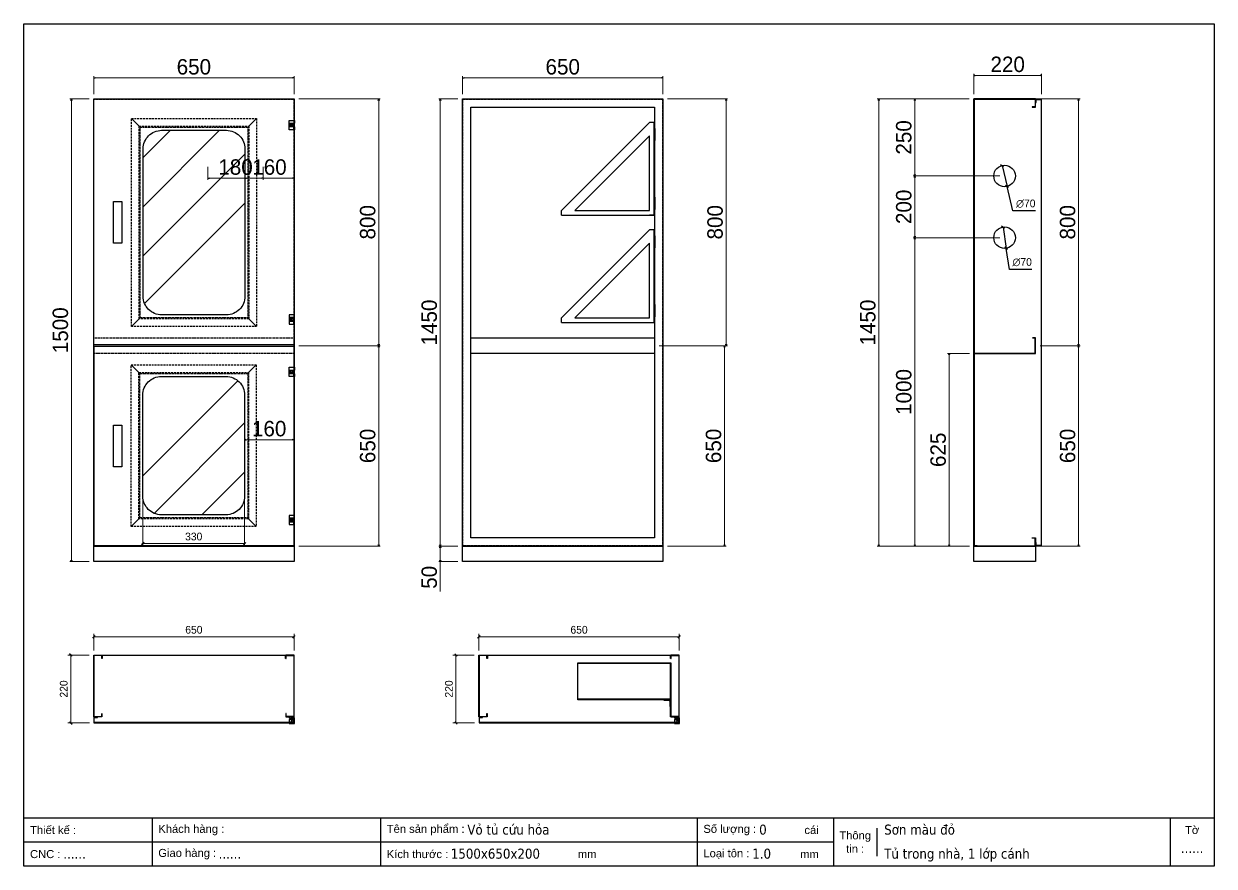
# Model space of a CAD drawing. Header units: millimetres. Extents: x 0 to 3861, y 0 to 2730.
import ezdxf
from ezdxf.enums import TextEntityAlignment as Align

# ---------------------------------------------------------------- set-up
doc = ezdxf.new("R2010")
doc.units = ezdxf.units.MM
doc.linetypes.add('HIDDEN', pattern=[9.525, 6.35, -3.175])
doc.linetypes.add('HIDDEN2', pattern=[4.7625, 3.175, -1.5875])
doc.layers.add('bc', color=5, linetype='Continuous', lineweight=30)
doc.layers.add('DIM', color=253, linetype='Continuous')
doc.layers.add('FIRE PROTECTION', color=1, linetype='Continuous')
doc.styles.add('Arial', font='arial.ttf')
doc.styles.add('Tahoma (Input Text)', font='tahoma.ttf')
doc.dimstyles.new('CNC', dxfattribs={"dimtxt": 50, "dimasz": 5, "dimexe": 5, "dimexo": 15, "dimgap": 10, "dimtad": 1, "dimdec": 0, "dimtxsty": 'Standard', "dimblk": 'OPEN30', "dimcen": 10, "dimclrd": 5, "dimclre": 5, "dimclrt": 3, "dimazin": 3, "dimtfac": 1, "dimtdec": 0, "dimtmove": 0, "dimatfit": 3, "dimldrblk": 'ARCHTICK', "dimlwd": 9, "dimlwe": 9})
doc.dimstyles.new('Dim-25', dxfattribs={"dimtxt": 25, "dimasz": 8, "dimexe": 10, "dimexo": 15, "dimgap": 10, "dimtad": 1, "dimdec": 0, "dimtxsty": 'Standard', "dimblk": 'OBLIQUE', "dimcen": 10, "dimclrd": 5, "dimclre": 5, "dimclrt": 3, "dimazin": 3, "dimtfac": 1, "dimtdec": 0, "dimtmove": 0, "dimatfit": 3, "dimldrblk": 'OBLIQUE', "dimlwd": 9, "dimlwe": 9})
doc.dimstyles.new('íos', dxfattribs={"dimtxt": 25, "dimasz": 8, "dimexe": 10, "dimexo": 15, "dimgap": 10, "dimtad": 1, "dimdec": 0, "dimtxsty": 'Standard', "dimblk": 'OBLIQUE', "dimcen": 10, "dimclrd": 5, "dimclre": 5, "dimclrt": 3, "dimazin": 3, "dimtfac": 1, "dimtdec": 0, "dimtmove": 0, "dimatfit": 3, "dimldrblk": 'OBLIQUE', "dimlwd": -1, "dimlwe": -1})

# ---------------------------------------------------------------- blocks, each defined once
blk = doc.blocks.new('khungtenAsean2')
at = {"color": 7}
for p, q in [((2970, -1980), (0, -1980)), ((320, -1980), (320, -2100)), ((890, -1980), (890, -2100)), ((1680, -1980), (1680, -2100)), ((2020, -1980), (2020, -2100)), ((2860, -1980), (2860, -2100)), ((2128.3, -2005), (2128.3, -2075)), ((2020, -2040), (0, -2040))]:
    blk.add_line(p, q, dxfattribs=at)
blk.add_lwpolyline([(0, 0), (2970, 0), (2970, -2100), (0, -2100)], close=True, dxfattribs=at)
at = {"color": 2, "char_height": 20, "style": 'Arial'}
for s, insert, width, attachment_point in [('  Thiết kế :', (0, -2010), 917.634, 4), ('  Khách hàng :', (320, -2010), 917.634, 4), ('  Tên sản phẩm :', (890, -2010), 917.634, 4), ('  Số lượng :', (1680, -2010), 917.634, 4), ('cái', (1947.6, -2010), 917.634, 4), ('Thông\\Ptin :', (2074.2, -2040), 108.311, 5), ('Tờ', (2915, -2010), 110, 5), ('  CNC :', (0, -2070), 917.634, 4), ('  Giao hàng :', (320, -2070), 917.634, 4), ('  Kích thước :', (890, -2070), 917.634, 4), ('mm', (1382.3, -2070), 917.634, 4), ('  Loại tôn :', (1680, -2070), 917.634, 4), ('mm', (1936.9, -2070), 917.634, 4)]:
    blk.add_mtext(s, dxfattribs=dict(at, insert=insert, width=width, attachment_point=attachment_point))
at = {"color": 1, "style": 'Tahoma (Input Text)', "flags": 8}
for tag, p in [('#01', (137.1, -2021.3)), ('#03', (506.6, -2019.3)), ('#05', (1106.6, -2021.3)), ('#07', (1834.7, -2021.3)), ('#09', (2146.7, -2021.3)), ('#02', (98.5, -2081.3)), ('#04', (486.1, -2081.3)), ('#06', (1065.3, -2081.3)), ('#08', (1817.4, -2081.3)), ('#10', (2146.7, -2081.3))]:
    blk.add_attdef(tag, p, '', height=25, dxfattribs=at)
blk.add_attdef('#11', text='', height=25, dxfattribs=at).set_placement((2915, -2067.3), align=Align.CENTER)
blk = doc.blocks.new('*D1')
at = {"color": 0, "linetype": 'ByBlock', "lineweight": -2}
for p, q in [((226.6, 2554.9), (231.6, 2556.2)), ((231.6, 2553.6), (226.6, 2554.9)), ((226.6, 2554.9), (231.6, 2554.9)), ((871.6, 2556.2), (876.6, 2554.9)), ((876.6, 2554.9), (871.6, 2553.6)), ((876.6, 2554.9), (871.6, 2554.9))]:
    blk.add_line(p, q, dxfattribs=at)
at = {"layer": 'Defpoints', "color": 0, "transparency": 16777216}
for p in [(876.6, 2554.9), (226.6, 2486.9), (876.6, 2486.9)]:
    blk.add_point(p, dxfattribs=at)
at = {"layer": 'DIM', "color": 5, "lineweight": 9, "transparency": 16777216}
for p, q in [((226.6, 2501.9), (226.6, 2559.9)), ((231.6, 2554.9), (871.6, 2554.9)), ((876.6, 2501.9), (876.6, 2559.9))]:
    blk.add_line(p, q, dxfattribs=at)
at = {"layer": 'DIM', "color": 3, "transparency": 16777216, "insert": (551.6, 2590.4), "char_height": 50, "attachment_point": 5}
blk.add_mtext('650', dxfattribs=at)
blk = doc.blocks.new('_ArchTick')
at = {"color": 0, "const_width": 0.15}
blk.add_lwpolyline([(-0.5, -0.5), (0.5, 0.5)], dxfattribs=at)
blk = doc.blocks.new('_Open30')
at = {"color": 0, "linetype": 'ByBlock', "lineweight": -2}
for p, q in [((-1, 0.27), (0, 0)), ((0, 0), (-1, -0.27)), ((0, 0), (-1, 0))]:
    blk.add_line(p, q, dxfattribs=at)
blk = doc.blocks.new('*D2')
at = {"color": 0, "linetype": 'ByBlock', "lineweight": -2}
for p, q in [((153, 2481.9), (154.4, 2486.9)), ((154.4, 2486.9), (155.7, 2481.9)), ((154.4, 2486.9), (154.4, 2481.9)), ((154.4, 986.9), (153, 991.9)), ((155.7, 991.9), (154.4, 986.9)), ((154.4, 986.9), (154.4, 991.9))]:
    blk.add_line(p, q, dxfattribs=at)
at = {"layer": 'Defpoints', "color": 0, "transparency": 16777216}
for p in [(226.6, 2486.9), (154.4, 986.9), (226.6, 986.9)]:
    blk.add_point(p, dxfattribs=at)
at = {"layer": 'DIM', "color": 5, "lineweight": 9, "transparency": 16777216}
for p, q in [((211.6, 2486.9), (149.4, 2486.9)), ((154.4, 2481.9), (154.4, 991.9)), ((211.6, 986.9), (149.4, 986.9))]:
    blk.add_line(p, q, dxfattribs=at)
at = {"layer": 'DIM', "color": 3, "transparency": 16777216, "insert": (118.8, 1736.9), "char_height": 50, "attachment_point": 5, "rotation": 90}
blk.add_mtext('1500', dxfattribs=at)
blk = doc.blocks.new('*D3')
at = {"color": 0, "linetype": 'ByBlock', "lineweight": -2}
for p, q in [((1149.7, 2481.9), (1151, 2486.9)), ((1151, 2486.9), (1152.4, 2481.9)), ((1151, 2486.9), (1151, 2481.9)), ((1151, 1686.9), (1149.7, 1691.9)), ((1152.4, 1691.9), (1151, 1686.9)), ((1151, 1686.9), (1151, 1691.9))]:
    blk.add_line(p, q, dxfattribs=at)
at = {"layer": 'Defpoints', "color": 0, "transparency": 16777216}
for p in [(876.6, 2486.9), (876.6, 1686.9), (1151, 1686.9)]:
    blk.add_point(p, dxfattribs=at)
at = {"layer": 'DIM', "color": 5, "lineweight": 9, "transparency": 16777216}
for p, q in [((891.6, 2486.9), (1156, 2486.9)), ((1151, 2481.9), (1151, 1691.9)), ((891.6, 1686.9), (1156, 1686.9))]:
    blk.add_line(p, q, dxfattribs=at)
at = {"layer": 'DIM', "color": 3, "transparency": 16777216, "insert": (1115.5, 2086.9), "char_height": 50, "attachment_point": 5, "rotation": 90}
blk.add_mtext('800', dxfattribs=at)
blk = doc.blocks.new('*D4')
at = {"color": 0, "linetype": 'ByBlock', "lineweight": -2}
for p, q in [((1149.7, 1681.9), (1151, 1686.9)), ((1151, 1686.9), (1152.4, 1681.9)), ((1151, 1686.9), (1151, 1681.9)), ((1151, 1036.9), (1149.7, 1041.9)), ((1152.4, 1041.9), (1151, 1036.9)), ((1151, 1036.9), (1151, 1041.9))]:
    blk.add_line(p, q, dxfattribs=at)
at = {"layer": 'Defpoints', "color": 0, "transparency": 16777216}
for p in [(876.6, 1686.9), (876.6, 1036.9), (1151, 1036.9)]:
    blk.add_point(p, dxfattribs=at)
at = {"layer": 'DIM', "color": 5, "lineweight": 9, "transparency": 16777216}
for p, q in [((891.6, 1686.9), (1156, 1686.9)), ((1151, 1681.9), (1151, 1041.9)), ((891.6, 1036.9), (1156, 1036.9))]:
    blk.add_line(p, q, dxfattribs=at)
at = {"layer": 'DIM', "color": 3, "transparency": 16777216, "insert": (1115.5, 1361.9), "char_height": 50, "attachment_point": 5, "rotation": 90}
blk.add_mtext('650', dxfattribs=at)
blk = doc.blocks.new('*D5')
at = {"color": 0, "linetype": 'ByBlock', "lineweight": -2}
for p, q in [((1423, 2554.9), (1428, 2556.2)), ((1428, 2553.6), (1423, 2554.9)), ((1423, 2554.9), (1428, 2554.9)), ((2068, 2556.2), (2073, 2554.9)), ((2073, 2554.9), (2068, 2553.6)), ((2073, 2554.9), (2068, 2554.9))]:
    blk.add_line(p, q, dxfattribs=at)
at = {"layer": 'Defpoints', "color": 0, "transparency": 16777216}
for p in [(2073, 2554.9), (1423, 2486.9), (2073, 2486.9)]:
    blk.add_point(p, dxfattribs=at)
at = {"layer": 'DIM', "color": 5, "lineweight": 9, "transparency": 16777216}
for p, q in [((1423, 2501.9), (1423, 2559.9)), ((1428, 2554.9), (2068, 2554.9)), ((2073, 2501.9), (2073, 2559.9))]:
    blk.add_line(p, q, dxfattribs=at)
at = {"layer": 'DIM', "color": 3, "transparency": 16777216, "insert": (1748, 2590.4), "char_height": 50, "attachment_point": 5}
blk.add_mtext('650', dxfattribs=at)
blk = doc.blocks.new('*D6')
at = {"color": 0, "linetype": 'ByBlock', "lineweight": -2}
for p, q in [((1349.4, 2481.9), (1350.7, 2486.9)), ((1350.7, 2486.9), (1352.1, 2481.9)), ((1350.7, 2486.9), (1350.7, 2481.9)), ((1350.7, 1036.9), (1349.4, 1041.9)), ((1352.1, 1041.9), (1350.7, 1036.9)), ((1350.7, 1036.9), (1350.7, 1041.9))]:
    blk.add_line(p, q, dxfattribs=at)
at = {"layer": 'Defpoints', "color": 0, "transparency": 16777216}
for p in [(1423, 2486.9), (1350.7, 1036.9), (1423, 1036.9)]:
    blk.add_point(p, dxfattribs=at)
at = {"layer": 'DIM', "color": 5, "lineweight": 9, "transparency": 16777216}
for p, q in [((1408, 2486.9), (1345.7, 2486.9)), ((1350.7, 2481.9), (1350.7, 1041.9)), ((1408, 1036.9), (1345.7, 1036.9))]:
    blk.add_line(p, q, dxfattribs=at)
at = {"layer": 'DIM', "color": 3, "transparency": 16777216, "insert": (1315.2, 1761.9), "char_height": 50, "attachment_point": 5, "rotation": 90}
blk.add_mtext('1450', dxfattribs=at)
blk = doc.blocks.new('*D7')
at = {"color": 0, "linetype": 'ByBlock', "lineweight": -2}
for p, q in [((1349.4, 1031.8), (1350.7, 1036.8)), ((1350.7, 1036.8), (1352.1, 1031.8)), ((1350.7, 1036.8), (1350.7, 1031.8)), ((1350.7, 986.9), (1349.4, 991.9)), ((1352.1, 991.9), (1350.7, 986.9)), ((1350.7, 986.9), (1350.7, 991.9))]:
    blk.add_line(p, q, dxfattribs=at)
at = {"layer": 'Defpoints', "color": 0, "transparency": 16777216}
for p in [(1423, 1036.8), (1350.7, 986.9), (1423, 986.9)]:
    blk.add_point(p, dxfattribs=at)
at = {"layer": 'DIM', "color": 5, "lineweight": 9, "transparency": 16777216}
for p, q in [((1408, 1036.8), (1345.7, 1036.8)), ((1350.7, 1031.8), (1350.7, 991.9)), ((1408, 986.9), (1345.7, 986.9)), ((1350.7, 986.9), (1350.7, 890.5))]:
    blk.add_line(p, q, dxfattribs=at)
at = {"layer": 'DIM', "color": 3, "transparency": 16777216, "insert": (1315.2, 936.2), "char_height": 50, "attachment_point": 5, "rotation": 90}
blk.add_mtext('50', dxfattribs=at)
blk = doc.blocks.new('*D8')
at = {"color": 0, "linetype": 'ByBlock', "lineweight": -2}
for p, q in [((2276.5, 2481.9), (2277.8, 2486.9)), ((2277.8, 2486.9), (2279.2, 2481.9)), ((2277.8, 2486.9), (2277.8, 2481.9)), ((2277.8, 1686.9), (2276.5, 1691.9)), ((2279.2, 1691.9), (2277.8, 1686.9)), ((2277.8, 1686.9), (2277.8, 1691.9))]:
    blk.add_line(p, q, dxfattribs=at)
at = {"layer": 'Defpoints', "color": 0, "transparency": 16777216}
for p in [(2073, 2486.9), (2046, 1686.9), (2277.8, 1686.9)]:
    blk.add_point(p, dxfattribs=at)
at = {"layer": 'DIM', "color": 5, "lineweight": 9, "transparency": 16777216}
for p, q in [((2088, 2486.9), (2282.8, 2486.9)), ((2277.8, 2481.9), (2277.8, 1691.9)), ((2061, 1686.9), (2282.8, 1686.9))]:
    blk.add_line(p, q, dxfattribs=at)
at = {"layer": 'DIM', "color": 3, "transparency": 16777216, "insert": (2242.3, 2086.9), "char_height": 50, "attachment_point": 5, "rotation": 90}
blk.add_mtext('800', dxfattribs=at)
blk = doc.blocks.new('*D9')
at = {"color": 0, "linetype": 'ByBlock', "lineweight": -2}
for p, q in [((2271.5, 1681.9), (2272.8, 1686.9)), ((2272.8, 1686.9), (2274.2, 1681.9)), ((2272.8, 1686.9), (2272.8, 1681.9)), ((2272.8, 1036.9), (2271.5, 1041.9)), ((2274.2, 1041.9), (2272.8, 1036.9)), ((2272.8, 1036.9), (2272.8, 1041.9))]:
    blk.add_line(p, q, dxfattribs=at)
at = {"layer": 'Defpoints', "color": 0, "transparency": 16777216}
for p in [(2046, 1686.9), (2073, 1036.9), (2272.8, 1036.9)]:
    blk.add_point(p, dxfattribs=at)
at = {"layer": 'DIM', "color": 5, "lineweight": 9, "transparency": 16777216}
for p, q in [((2061, 1686.9), (2277.8, 1686.9)), ((2272.8, 1681.9), (2272.8, 1041.9)), ((2088, 1036.9), (2277.8, 1036.9))]:
    blk.add_line(p, q, dxfattribs=at)
at = {"layer": 'DIM', "color": 3, "transparency": 16777216, "insert": (2237.3, 1361.9), "char_height": 50, "attachment_point": 5, "rotation": 90}
blk.add_mtext('650', dxfattribs=at)
blk = doc.blocks.new('HL003-2-2')
at = {"color": 1}
for p, q in [((15, 21), (15, 12)), ((15, -9), (15, 0)), ((16, 12), (17, 12)), ((16, 0), (17, 0))]:
    blk.add_line(p, q, dxfattribs=at)
blk.add_lwpolyline([(17, 0), (17, -9), (0, -9), (0, 21), (17, 21), (17, 12)], dxfattribs=at)
blk.add_lwpolyline([(0, 12), (16, 12), (16, 0), (0, 0)], close=True, dxfattribs=at)
blk.add_circle((8, 6), 3, dxfattribs=at)
blk = doc.blocks.new('*D10')
at = {"color": 0, "linetype": 'ByBlock', "lineweight": -2}
for p, q in [((230.6, 747.2), (222.6, 739.2)), ((872.6, 739.2), (880.6, 747.2))]:
    blk.add_line(p, q, dxfattribs=at)
at = {"layer": 'Defpoints', "color": 0, "transparency": 16777216}
for p in [(876.6, 743.2), (226.6, 684.3), (876.6, 684.3)]:
    blk.add_point(p, dxfattribs=at)
at = {"layer": 'DIM', "color": 5, "lineweight": 9, "transparency": 16777216}
for p, q in [((226.6, 699.3), (226.6, 753.2)), ((226.6, 743.2), (876.6, 743.2)), ((876.6, 699.3), (876.6, 753.2))]:
    blk.add_line(p, q, dxfattribs=at)
at = {"layer": 'DIM', "color": 3, "transparency": 16777216, "insert": (551.6, 766), "char_height": 25, "attachment_point": 5}
blk.add_mtext('650', dxfattribs=at)
blk = doc.blocks.new('_Oblique')
at = {"color": 0, "linetype": 'ByBlock', "lineweight": -2}
blk.add_line((-0.5, -0.5), (0.5, 0.5), dxfattribs=at)
blk = doc.blocks.new('*D11')
at = {"color": 0, "linetype": 'ByBlock', "lineweight": -2}
for p, q in [((156.4, 680.3), (148.4, 688.3)), ((148.4, 468.3), (156.4, 460.3))]:
    blk.add_line(p, q, dxfattribs=at)
at = {"layer": 'Defpoints', "color": 0, "transparency": 16777216}
for p in [(226.6, 684.3), (152.4, 464.3), (227.6, 464.3)]:
    blk.add_point(p, dxfattribs=at)
at = {"layer": 'DIM', "color": 5, "lineweight": 9, "transparency": 16777216}
for p, q in [((211.6, 684.3), (142.4, 684.3)), ((152.4, 684.3), (152.4, 464.3)), ((212.6, 464.3), (142.4, 464.3))]:
    blk.add_line(p, q, dxfattribs=at)
at = {"layer": 'DIM', "color": 3, "transparency": 16777216, "insert": (129.6, 574.3), "char_height": 25, "attachment_point": 5, "rotation": 90}
blk.add_mtext('220', dxfattribs=at)
blk = doc.blocks.new('HL003-2-3')
h = blk.add_hatch()
h.set_pattern_fill('ANSI31', color=2, scale=0.5, style=0)
h.set_pattern_definition([(45, (8435.407, 86016.9664), (-1.122532015, 1.122532015), [])])
h.paths.add_polyline_path([(11, 10), (5, 10), (5, 0), (11, 0)])
at = {"color": 1}
for p, q in [((0, 22), (17, 22)), ((0, 20), (0, 22)), ((0, 20), (15, 20)), ((4, 18), (0, 18)), ((0, 10), (0, 18)), ((0, 10), (8, 3)), ((0, 4), (3.4, 7)), ((0, 0), (0, 4)), ((16, 0), (0, 0)), ((4, 20), (4, 18)), ((17, 3), (8, 3)), ((15, 20), (15, 3)), ((16, 3), (16, 0)), ((17, 22), (17, 3))]:
    blk.add_line(p, q, dxfattribs=at)
at = {"color": 2}
blk.add_lwpolyline([(5, 10), (11, 10), (11, 0), (5, 0)], close=True, dxfattribs=at)
at = {"color": 1}
blk.add_circle((10, 16), 3, dxfattribs=at)
blk.add_circle((10, 16), 3, dxfattribs=at)
blk = doc.blocks.new('*D12')
at = {"color": 0, "linetype": 'ByBlock', "lineweight": -2}
for p, q in [((2771.9, 2481.9), (2773.2, 2486.9)), ((2773.2, 2486.9), (2774.5, 2481.9)), ((2773.2, 2486.9), (2773.2, 2481.9)), ((2773.2, 1036.9), (2771.9, 1041.9)), ((2774.5, 1041.9), (2773.2, 1036.9)), ((2773.2, 1036.9), (2773.2, 1041.9))]:
    blk.add_line(p, q, dxfattribs=at)
at = {"layer": 'Defpoints', "color": 0, "transparency": 16777216}
for p in [(2773.2, 2486.9), (3081.2, 2486.9), (3081.2, 1036.9)]:
    blk.add_point(p, dxfattribs=at)
at = {"layer": 'DIM', "color": 5, "lineweight": 9, "transparency": 16777216}
for p, q in [((3066.2, 2486.9), (2768.2, 2486.9)), ((2773.2, 1041.9), (2773.2, 2481.9)), ((3066.2, 1036.9), (2768.2, 1036.9))]:
    blk.add_line(p, q, dxfattribs=at)
at = {"layer": 'DIM', "color": 3, "transparency": 16777216, "insert": (2737.7, 1761.9), "char_height": 50, "attachment_point": 5, "rotation": 90}
blk.add_mtext('1450', dxfattribs=at)
blk = doc.blocks.new('*D13')
at = {"color": 0, "linetype": 'ByBlock', "lineweight": -2}
for p, q in [((3168.2, 2273.9), (3177.9, 2268)), ((3194.2, 2199.9), (3184.5, 2205.8))]:
    blk.add_line(p, q, dxfattribs=at)
at = {"layer": 'Defpoints', "color": 0, "transparency": 16777216}
for p in [(3173, 2270.9), (3189.3, 2202.9)]:
    blk.add_point(p, dxfattribs=at)
at = {"layer": 'DIM', "color": 5, "transparency": 16777216}
for p, q in [((3173, 2270.9), (3189.3, 2202.9)), ((3208.3, 2123.6), (3189.3, 2202.9)), ((3281.3, 2123.6), (3208.3, 2123.6))]:
    blk.add_line(p, q, dxfattribs=at)
at = {"layer": 'DIM', "color": 3, "transparency": 16777216, "insert": (3249.8, 2147.1), "char_height": 25, "attachment_point": 5}
blk.add_mtext('∅70', dxfattribs=at)
blk = doc.blocks.new('*D14')
at = {"color": 0, "linetype": 'ByBlock', "lineweight": -2}
for p, q in [((3171.5, 2074.9), (3180.6, 2068.2)), ((3190.9, 1998.9), (3181.8, 2005.7))]:
    blk.add_line(p, q, dxfattribs=at)
at = {"layer": 'Defpoints', "color": 0, "transparency": 16777216}
for p in [(3176, 2071.5), (3186.4, 2002.3)]:
    blk.add_point(p, dxfattribs=at)
at = {"layer": 'DIM', "color": 5, "transparency": 16777216}
for p, q in [((3176, 2071.5), (3186.4, 2002.3)), ((3196.6, 1933.9), (3186.4, 2002.3)), ((3269.5, 1933.9), (3196.6, 1933.9))]:
    blk.add_line(p, q, dxfattribs=at)
at = {"layer": 'DIM', "color": 3, "transparency": 16777216, "insert": (3238.1, 1957.4), "char_height": 25, "attachment_point": 5}
blk.add_mtext('∅70', dxfattribs=at)
blk = doc.blocks.new('*D15')
at = {"color": 0, "linetype": 'ByBlock', "lineweight": -2}
for p, q in [((3081.2, 2562.9), (3086.2, 2564.2)), ((3086.2, 2561.6), (3081.2, 2562.9)), ((3081.2, 2562.9), (3086.2, 2562.9)), ((3296.2, 2564.2), (3301.2, 2562.9)), ((3301.2, 2562.9), (3296.2, 2561.6)), ((3301.2, 2562.9), (3296.2, 2562.9))]:
    blk.add_line(p, q, dxfattribs=at)
at = {"layer": 'Defpoints', "color": 0, "transparency": 16777216}
for p in [(3301.2, 2562.9), (3081.2, 2486.9), (3301.2, 2486.9)]:
    blk.add_point(p, dxfattribs=at)
at = {"layer": 'DIM', "color": 5, "lineweight": 9, "transparency": 16777216}
for p, q in [((3081.2, 2501.9), (3081.2, 2567.9)), ((3086.2, 2562.9), (3296.2, 2562.9)), ((3301.2, 2501.9), (3301.2, 2567.9))]:
    blk.add_line(p, q, dxfattribs=at)
at = {"layer": 'DIM', "color": 3, "transparency": 16777216, "insert": (3191.2, 2598.4), "char_height": 50, "attachment_point": 5}
blk.add_mtext('220', dxfattribs=at)
blk = doc.blocks.new('*D16')
at = {"color": 0, "linetype": 'ByBlock', "lineweight": -2}
for p, q in [((2888.5, 2481.9), (2889.8, 2486.9)), ((2889.8, 2486.9), (2891.2, 2481.9)), ((2889.8, 2486.9), (2889.8, 2481.9)), ((2889.8, 2236.9), (2888.5, 2241.9)), ((2891.2, 2241.9), (2889.8, 2236.9)), ((2889.8, 2236.9), (2889.8, 2241.9))]:
    blk.add_line(p, q, dxfattribs=at)
at = {"layer": 'Defpoints', "color": 0, "transparency": 16777216}
for p in [(3081.2, 2486.9), (2889.8, 2236.9), (3181.2, 2236.9)]:
    blk.add_point(p, dxfattribs=at)
at = {"layer": 'DIM', "color": 5, "lineweight": 9, "transparency": 16777216}
for p, q in [((3066.2, 2486.9), (2884.8, 2486.9)), ((2889.8, 2481.9), (2889.8, 2241.9)), ((3166.2, 2236.9), (2884.8, 2236.9))]:
    blk.add_line(p, q, dxfattribs=at)
at = {"layer": 'DIM', "color": 3, "transparency": 16777216, "insert": (2854.3, 2361.9), "char_height": 50, "attachment_point": 5, "rotation": 90}
blk.add_mtext('250', dxfattribs=at)
blk = doc.blocks.new('*D17')
at = {"color": 0, "linetype": 'ByBlock', "lineweight": -2}
for p, q in [((2888.5, 2231.9), (2889.8, 2236.9)), ((2889.8, 2236.9), (2891.2, 2231.9)), ((2889.8, 2236.9), (2889.8, 2231.9)), ((2889.8, 2036.9), (2888.5, 2041.9)), ((2891.2, 2041.9), (2889.8, 2036.9)), ((2889.8, 2036.9), (2889.8, 2041.9))]:
    blk.add_line(p, q, dxfattribs=at)
at = {"layer": 'Defpoints', "color": 0, "transparency": 16777216}
for p in [(3181.2, 2236.9), (2889.8, 2036.9), (3181.2, 2036.9)]:
    blk.add_point(p, dxfattribs=at)
at = {"layer": 'DIM', "color": 5, "lineweight": 9, "transparency": 16777216}
for p, q in [((3166.2, 2236.9), (2884.8, 2236.9)), ((2889.8, 2231.9), (2889.8, 2041.9)), ((3166.2, 2036.9), (2884.8, 2036.9))]:
    blk.add_line(p, q, dxfattribs=at)
at = {"layer": 'DIM', "color": 3, "transparency": 16777216, "insert": (2854.3, 2136.9), "char_height": 50, "attachment_point": 5, "rotation": 90}
blk.add_mtext('200', dxfattribs=at)
blk = doc.blocks.new('*D18')
at = {"color": 0, "linetype": 'ByBlock', "lineweight": -2}
for p, q in [((2888.5, 2031.9), (2889.8, 2036.9)), ((2889.8, 2036.9), (2891.2, 2031.9)), ((2889.8, 2036.9), (2889.8, 2031.9)), ((2889.8, 1036.9), (2888.5, 1041.9)), ((2891.2, 1041.9), (2889.8, 1036.9)), ((2889.8, 1036.9), (2889.8, 1041.9))]:
    blk.add_line(p, q, dxfattribs=at)
at = {"layer": 'Defpoints', "color": 0, "transparency": 16777216}
for p in [(3181.2, 2036.9), (2889.8, 1036.9), (3082.2, 1036.9)]:
    blk.add_point(p, dxfattribs=at)
at = {"layer": 'DIM', "color": 5, "lineweight": 9, "transparency": 16777216}
for p, q in [((3166.2, 2036.9), (2884.8, 2036.9)), ((2889.8, 2031.9), (2889.8, 1041.9)), ((3067.2, 1036.9), (2884.8, 1036.9))]:
    blk.add_line(p, q, dxfattribs=at)
at = {"layer": 'DIM', "color": 3, "transparency": 16777216, "insert": (2854.3, 1536.9), "char_height": 50, "attachment_point": 5, "rotation": 90}
blk.add_mtext('1000', dxfattribs=at)
blk = doc.blocks.new('*D19')
at = {"color": 0, "linetype": 'ByBlock', "lineweight": -2}
for p, q in [((3419.8, 2481.9), (3421.2, 2486.9)), ((3421.2, 2486.9), (3422.5, 2481.9)), ((3421.2, 2486.9), (3421.2, 2481.9)), ((3421.2, 1686.9), (3419.8, 1691.9)), ((3422.5, 1691.9), (3421.2, 1686.9)), ((3421.2, 1686.9), (3421.2, 1691.9))]:
    blk.add_line(p, q, dxfattribs=at)
at = {"layer": 'Defpoints', "color": 0, "transparency": 16777216}
for p in [(3281.2, 2486.9), (3421.2, 2486.9), (3281.2, 1686.9)]:
    blk.add_point(p, dxfattribs=at)
at = {"layer": 'DIM', "color": 5, "lineweight": 9, "transparency": 16777216}
for p, q in [((3296.2, 2486.9), (3426.2, 2486.9)), ((3421.2, 1691.9), (3421.2, 2481.9)), ((3296.2, 1686.9), (3426.2, 1686.9))]:
    blk.add_line(p, q, dxfattribs=at)
at = {"layer": 'DIM', "color": 3, "transparency": 16777216, "insert": (3385.7, 2086.9), "char_height": 50, "attachment_point": 5, "rotation": 90}
blk.add_mtext('800', dxfattribs=at)
blk = doc.blocks.new('*D20')
at = {"color": 0, "linetype": 'ByBlock', "lineweight": -2}
for p, q in [((3419.8, 1681.9), (3421.2, 1686.9)), ((3421.2, 1686.9), (3422.5, 1681.9)), ((3421.2, 1686.9), (3421.2, 1681.9)), ((3421.2, 1036.9), (3419.8, 1041.9)), ((3422.5, 1041.9), (3421.2, 1036.9)), ((3421.2, 1036.9), (3421.2, 1041.9))]:
    blk.add_line(p, q, dxfattribs=at)
at = {"layer": 'Defpoints', "color": 0, "transparency": 16777216}
for p in [(3281.2, 1686.9), (3281.2, 1036.9), (3421.2, 1036.9)]:
    blk.add_point(p, dxfattribs=at)
at = {"layer": 'DIM', "color": 5, "lineweight": 9, "transparency": 16777216}
for p, q in [((3296.2, 1686.9), (3426.2, 1686.9)), ((3421.2, 1681.9), (3421.2, 1041.9)), ((3296.2, 1036.9), (3426.2, 1036.9))]:
    blk.add_line(p, q, dxfattribs=at)
at = {"layer": 'DIM', "color": 3, "transparency": 16777216, "insert": (3385.7, 1361.9), "char_height": 50, "attachment_point": 5, "rotation": 90}
blk.add_mtext('650', dxfattribs=at)
blk = doc.blocks.new('*D21')
at = {"color": 0, "linetype": 'ByBlock', "lineweight": -2}
for p, q in [((3000, 1656.9), (3001.3, 1661.9)), ((3001.3, 1661.9), (3002.7, 1656.9)), ((3001.3, 1661.9), (3001.3, 1656.9)), ((3001.3, 1036.9), (3000, 1041.9)), ((3002.7, 1041.9), (3001.3, 1036.9)), ((3001.3, 1036.9), (3001.3, 1041.9))]:
    blk.add_line(p, q, dxfattribs=at)
at = {"layer": 'Defpoints', "color": 0, "transparency": 16777216}
for p in [(3082.2, 1661.9), (3001.3, 1036.9), (3081.2, 1036.9)]:
    blk.add_point(p, dxfattribs=at)
at = {"layer": 'DIM', "color": 5, "lineweight": 9, "transparency": 16777216}
for p, q in [((3067.2, 1661.9), (2996.3, 1661.9)), ((3001.3, 1656.9), (3001.3, 1041.9)), ((3066.2, 1036.9), (2996.3, 1036.9))]:
    blk.add_line(p, q, dxfattribs=at)
at = {"layer": 'DIM', "color": 3, "transparency": 16777216, "insert": (2965.8, 1349.4), "char_height": 50, "attachment_point": 5, "rotation": 90}
blk.add_mtext('625', dxfattribs=at)
blk = doc.blocks.new('*D22')
at = {"color": 0, "linetype": 'ByBlock', "lineweight": -2}
for p, q in [((1480, 747.2), (1472, 739.2)), ((2122, 739.2), (2130, 747.2))]:
    blk.add_line(p, q, dxfattribs=at)
at = {"layer": 'Defpoints', "color": 0, "transparency": 16777216}
for p in [(2126, 743.2), (1476, 684.3), (2126, 684.3)]:
    blk.add_point(p, dxfattribs=at)
at = {"layer": 'DIM', "color": 5, "lineweight": 9, "transparency": 16777216}
for p, q in [((1476, 699.3), (1476, 753.2)), ((1476, 743.2), (2126, 743.2)), ((2126, 699.3), (2126, 753.2))]:
    blk.add_line(p, q, dxfattribs=at)
at = {"layer": 'DIM', "color": 3, "transparency": 16777216, "insert": (1801, 766), "char_height": 25, "attachment_point": 5}
blk.add_mtext('650', dxfattribs=at)
blk = doc.blocks.new('*D23')
at = {"color": 0, "linetype": 'ByBlock', "lineweight": -2}
for p, q in [((1405.8, 680.3), (1397.8, 688.3)), ((1397.8, 468.3), (1405.8, 460.3))]:
    blk.add_line(p, q, dxfattribs=at)
at = {"layer": 'Defpoints', "color": 0, "transparency": 16777216}
for p in [(1476, 684.3), (1401.8, 464.3), (1477, 464.3)]:
    blk.add_point(p, dxfattribs=at)
at = {"layer": 'DIM', "color": 5, "lineweight": 9, "transparency": 16777216}
for p, q in [((1461, 684.3), (1391.8, 684.3)), ((1401.8, 684.3), (1401.8, 464.3)), ((1462, 464.3), (1391.8, 464.3))]:
    blk.add_line(p, q, dxfattribs=at)
at = {"layer": 'DIM', "color": 3, "transparency": 16777216, "insert": (1379, 574.3), "char_height": 25, "attachment_point": 5, "rotation": 90}
blk.add_mtext('220', dxfattribs=at)
blk = doc.blocks.new('A$C67844AE1')
at = {"color": 1}
for p, q in [((19, 20), (21, 20)), ((20, 19), (20, 21))]:
    blk.add_line(p, q, dxfattribs=at)
for points in [[(20, 22), (0, 22), (0, 21), (18.3, 21)], [(22, 20), (22, 0), (21, 0), (21, 18.3)]]:
    blk.add_lwpolyline(points, dxfattribs=at)
blk.add_circle((20, 20), 2, dxfattribs=at)
blk = doc.blocks.new('*D24')
at = {"color": 0, "linetype": 'ByBlock', "lineweight": -2}
for p, q in [((716.1, 1382.2), (721.1, 1383.5)), ((721.1, 1380.8), (716.1, 1382.2)), ((716.1, 1382.2), (721.1, 1382.2)), ((870.6, 1383.5), (875.6, 1382.2)), ((875.6, 1382.2), (870.6, 1380.8)), ((875.6, 1382.2), (870.6, 1382.2))]:
    blk.add_line(p, q, dxfattribs=at)
at = {"layer": 'Defpoints', "color": 0, "transparency": 16777216}
for p in [(875.6, 1382.2), (716.1, 1225.4), (875.6, 1225.4)]:
    blk.add_point(p, dxfattribs=at)
at = {"layer": 'DIM', "color": 5, "lineweight": 9, "transparency": 16777216}
for p, q in [((716.1, 1240.4), (716.1, 1387.2)), ((721.1, 1382.2), (870.6, 1382.2)), ((875.6, 1240.4), (875.6, 1387.2))]:
    blk.add_line(p, q, dxfattribs=at)
at = {"layer": 'DIM', "color": 3, "transparency": 16777216, "insert": (795.8, 1417.7), "char_height": 50, "attachment_point": 5}
blk.add_mtext('160', dxfattribs=at)
blk = doc.blocks.new('*D25')
at = {"color": 0, "linetype": 'ByBlock', "lineweight": -2}
for p, q in [((717.1, 2229.9), (722.1, 2231.3)), ((722.1, 2228.6), (717.1, 2229.9)), ((717.1, 2229.9), (722.1, 2229.9)), ((871.6, 2231.3), (876.6, 2229.9)), ((876.6, 2229.9), (871.6, 2228.6)), ((876.6, 2229.9), (871.6, 2229.9))]:
    blk.add_line(p, q, dxfattribs=at)
at = {"layer": 'Defpoints', "color": 0, "transparency": 16777216}
for p in [(717.1, 2281), (876.6, 2281), (876.6, 2229.9)]:
    blk.add_point(p, dxfattribs=at)
at = {"layer": 'DIM', "color": 5, "lineweight": 9, "transparency": 16777216}
for p, q in [((717.1, 2266), (717.1, 2224.9)), ((876.6, 2266), (876.6, 2224.9)), ((722.1, 2229.9), (871.6, 2229.9))]:
    blk.add_line(p, q, dxfattribs=at)
at = {"layer": 'DIM', "color": 3, "transparency": 16777216, "insert": (796.8, 2265.5), "char_height": 50, "attachment_point": 5}
blk.add_mtext('160', dxfattribs=at)
blk = doc.blocks.new('*D26')
at = {"color": 0, "linetype": 'ByBlock', "lineweight": -2}
for p, q in [((390.1, 1049.4), (382.1, 1041.4)), ((712.1, 1041.4), (720.1, 1049.4))]:
    blk.add_line(p, q, dxfattribs=at)
at = {"layer": 'Defpoints', "color": 0, "transparency": 16777216}
for p in [(386.1, 1206.6), (716.1, 1206.6), (716.1, 1045.4)]:
    blk.add_point(p, dxfattribs=at)
at = {"layer": 'DIM', "color": 5, "lineweight": 9, "transparency": 16777216}
for p, q in [((386.1, 1191.6), (386.1, 1035.4)), ((716.1, 1191.6), (716.1, 1035.4)), ((386.1, 1045.4), (716.1, 1045.4))]:
    blk.add_line(p, q, dxfattribs=at)
at = {"layer": 'DIM', "color": 3, "transparency": 16777216, "insert": (551.1, 1068.2), "char_height": 25, "attachment_point": 5}
blk.add_mtext('330', dxfattribs=at)
blk = doc.blocks.new('*D27')
at = {"color": 0, "linetype": 'ByBlock', "lineweight": -2}
for p, q in [((597.1, 2229.9), (602.1, 2231.3)), ((602.1, 2228.6), (597.1, 2229.9)), ((597.1, 2229.9), (602.1, 2229.9)), ((771.6, 2231.3), (776.6, 2229.9)), ((776.6, 2229.9), (771.6, 2228.6)), ((776.6, 2229.9), (771.6, 2229.9))]:
    blk.add_line(p, q, dxfattribs=at)
at = {"layer": 'Defpoints', "color": 0, "transparency": 16777216}
for p in [(597.1, 2281), (776.6, 2281), (776.6, 2229.9)]:
    blk.add_point(p, dxfattribs=at)
at = {"layer": 'DIM', "color": 5, "lineweight": 9, "transparency": 16777216}
for p, q in [((597.1, 2266), (597.1, 2224.9)), ((776.6, 2266), (776.6, 2224.9)), ((602.1, 2229.9), (771.6, 2229.9))]:
    blk.add_line(p, q, dxfattribs=at)
at = {"layer": 'DIM', "color": 3, "transparency": 16777216, "insert": (686.8, 2265.5), "char_height": 50, "attachment_point": 5}
blk.add_mtext('180', dxfattribs=at)

msp = doc.modelspace()

# ---------------------------------------------------------------- hatches: boundary and pattern name
h = msp.add_hatch()
h.set_pattern_fill('ANSI34', color=4, scale=30, style=0)
h.set_pattern_definition([(45, (0, 0), (-477.3, 477.3), []), (45, (159.1, 0), (-477.3, 477.3), []), (45, (318.2, 0), (-477.3, 477.3), []), (45, (477.3, 0), (-477.3, 477.3), [])])
h.paths.add_polyline_path([(387.1, 1846.9, 0.414214), (447.1, 1786.9), (657.1, 1786.9, 0.414214), (717.1, 1846.9), (717.1, 2324.9, 0.414214), (657.1, 2384.9), (447.1, 2384.9, 0.414214), (387.1, 2324.9)])
h = msp.add_hatch()
h.set_pattern_fill('ANSI34', color=4, scale=30, style=0)
h.set_pattern_definition([(45, (0, -23940), (-477.297, 477.297), []), (45, (159.1, -23940), (-477.297, 477.297), []), (45, (318.2, -23940), (-477.297, 477.297), []), (45, (477.3, -23940), (-477.297, 477.297), [])])
h.paths.add_polyline_path([(716.1, 1526.9, 0.414214), (656.1, 1586.9), (446.1, 1586.9, 0.414214), (386.1, 1526.9), (386.1, 1198.9, 0.414214), (446.1, 1138.9), (656.1, 1138.9, 0.414214), (716.1, 1198.9)])

# ---------------------------------------------------------------- linework, layer by layer
for p, q in [((349.1, 2422.9), (374.1, 2397.9)), ((730.1, 2397.9), (755.1, 2422.9)), ((374.1, 1773.9), (349.1, 1748.9)), ((730.1, 1773.9), (755.1, 1748.9)), ((348.1, 1624.9), (373.1, 1599.9)), ((729.1, 1599.9), (754.1, 1624.9)), ((373.1, 1125.9), (348.1, 1100.9)), ((729.1, 1125.9), (754.1, 1100.9))]:
    msp.add_line(p, q)
for points in [[(226.6, 2486.9), (876.6, 2486.9), (876.6, 1037.9), (226.6, 1037.9)], [(1423, 2486.9), (2073, 2486.9), (2073, 1036.9), (1423, 1036.9)], [(1450, 2459.9), (2046, 2459.9), (2046, 1063.9), (1450, 1063.9)], [(1450, 1711.9), (2046, 1711.9), (2046, 1661.9), (1450, 1661.9)], [(226.6, 1036.9), (876.6, 1036.9), (876.6, 986.9), (226.6, 986.9)], [(1423, 1036.9), (2073, 1036.9), (2073, 986.9), (1423, 986.9)], [(3081.2, 1036.9), (3281.2, 1036.9), (3281.2, 986.9), (3081.2, 986.9)]]:
    msp.add_lwpolyline(points, close=True)
at = {"color": 6}
for points in [[(226.6, 2486.9), (876.6, 2486.9), (876.6, 1689.4), (226.6, 1689.4)], [(226.6, 1037.9), (876.6, 1037.9), (876.6, 1684.4), (226.6, 1684.4)]]:
    msp.add_lwpolyline(points, close=True, dxfattribs=at)
at = {"linetype": 'HIDDEN2'}
for points in [[(227.6, 2485.9), (875.6, 2485.9), (875.6, 1037.9), (227.6, 1037.9)], [(1424, 2485.9), (2072, 2485.9), (2072, 1037.9), (1424, 1037.9)], [(226.6, 1711.9), (875.6, 1711.9), (875.6, 1661.9), (226.6, 1661.9)]]:
    msp.add_lwpolyline(points, close=True, dxfattribs=at)
at = {"color": 7}
for points in [[(3081.2, 1037.9), (3081.2, 2486.9), (3092.2, 2486.9)], [(3082.2, 2485.9), (3280.2, 2485.9), (3280.2, 2460.9), (3270.2, 2460.9), (3270.2, 2459.9), (3281.2, 2459.9), (3281.2, 2486.9), (3081.2, 2486.9), (3081.2, 2486.9), (3092.2, 2486.9), (3082.2, 2486.9)], [(3092.2, 2485.9), (3082.2, 2485.9), (3082.2, 1037.9), (3092.2, 1037.9), (3092.2, 1037.9), (3082.2, 1037.9)], [(3082.2, 1037.9), (3280.2, 1037.9), (3280.2, 1062.9), (3270.2, 1062.9), (3270.2, 1063.9), (3281.2, 1063.9), (3281.2, 1036.9), (3081.2, 1036.9), (3081.2, 1037.9)], [(3082.2, 1037.9), (3092.2, 1037.9)], [(3092.2, 1036.9), (3082.2, 1036.9)]]:
    msp.add_lwpolyline(points, dxfattribs=at)
for points in [[(3283.2, 2474.9), (3283.2, 2484.9), (3300.2, 2484.9), (3300.2, 1038.9), (3283.2, 1038.9), (3283.2, 1048.9), (3282.2, 1048.9), (3282.2, 1037.9), (3301.2, 1037.9), (3301.2, 2485.9), (3282.2, 2485.9), (3282.2, 2474.9)], [(252.6, 673.3), (252.6, 683.3), (227.6, 683.3), (227.6, 485.3), (252.6, 485.3), (252.6, 495.3), (253.6, 495.3), (253.6, 484.3), (226.6, 484.3), (226.6, 684.3), (253.6, 684.3), (253.6, 673.3)], [(848.6, 673.3), (848.6, 683.3), (254.6, 683.3), (254.6, 673.3), (253.6, 673.3), (253.6, 684.3), (849.6, 684.3), (849.6, 673.3)], [(850.6, 673.3), (850.6, 683.3), (875.6, 683.3), (875.6, 485.3), (850.6, 485.3), (850.6, 495.3), (849.6, 495.3), (849.6, 484.3), (876.6, 484.3), (876.6, 684.3), (849.6, 684.3), (849.6, 673.3)], [(1502, 673.3), (1502, 683.3), (1477, 683.3), (1477, 485.3), (1502, 485.3), (1502, 495.3), (1503, 495.3), (1503, 484.3), (1476, 484.3), (1476, 684.3), (1503, 684.3), (1503, 673.3)], [(2098, 673.3), (2098, 683.3), (1504, 683.3), (1504, 673.3), (1503, 673.3), (1503, 684.3), (2099, 684.3), (2099, 673.3)], [(2100, 673.3), (2100, 683.3), (2125, 683.3), (2125, 485.3), (2100, 485.3), (2100, 495.3), (2099, 495.3), (2099, 484.3), (2126, 484.3), (2126, 684.3), (2099, 684.3), (2099, 673.3)], [(864.6, 482.3), (874.6, 482.3), (874.6, 465.3), (228.6, 465.3), (228.6, 482.3), (238.6, 482.3), (238.6, 483.3), (227.6, 483.3), (227.6, 464.3), (875.6, 464.3), (875.6, 483.3), (864.6, 483.3)], [(2114, 482.3), (2124, 482.3), (2124, 465.3), (1478, 465.3), (1478, 482.3), (1488, 482.3), (1488, 483.3), (1477, 483.3), (1477, 464.3), (2125, 464.3), (2125, 483.3), (2114, 483.3)]]:
    msp.add_lwpolyline(points, close=True, dxfattribs=at)
at = {"color": 7, "linetype": 'HIDDEN'}
for points in [[(349.1, 2422.9), (755.1, 2422.9), (755.1, 1748.9), (349.1, 1748.9)], [(374.1, 2397.9), (730.1, 2397.9), (730.1, 1773.9), (374.1, 1773.9)], [(348.1, 1624.9), (754.1, 1624.9), (754.1, 1100.9), (348.1, 1100.9)], [(373.1, 1599.9), (729.1, 1599.9), (729.1, 1125.9), (373.1, 1125.9)]]:
    msp.add_lwpolyline(points, close=True, dxfattribs=at)
at = {"color": 4, "linetype": 'HIDDEN2'}
for points in [[(377.1, 2394.9), (727.1, 2394.9), (727.1, 1776.9), (377.1, 1776.9)], [(376.1, 1596.9), (726.1, 1596.9), (726.1, 1128.9), (376.1, 1128.9)]]:
    msp.add_lwpolyline(points, close=True, dxfattribs=at)
at = {"color": 2}
for points in [[(874.1, 2406.2), (863.1, 2406.2), (863.1, 2397.7), (874.1, 2397.7)], [(317.6, 2019.2), (290.6, 2019.2), (290.6, 2154.2), (317.6, 2154.2)], [(874.1, 1767.7), (863.1, 1767.7), (863.1, 1776.2), (874.1, 1776.2)], [(874.1, 1606.2), (863.1, 1606.2), (863.1, 1597.7), (874.1, 1597.7)], [(317.6, 1294.2), (290.6, 1294.2), (290.6, 1429.2), (317.6, 1429.2)], [(874.1, 1117.7), (863.1, 1117.7), (863.1, 1126.2), (874.1, 1126.2)]]:
    msp.add_lwpolyline(points, close=True, dxfattribs=at)
for points in [[(447.1, 2384.9), (657.1, 2384.9, -0.414214), (717.1, 2324.9), (717.1, 1846.9, -0.414214), (657.1, 1786.9), (447.1, 1786.9, -0.414214), (387.1, 1846.9), (387.1, 2324.9, -0.414214)], [(446.1, 1586.9), (656.1, 1586.9, -0.414214), (716.1, 1526.9), (716.1, 1198.9, -0.414214), (656.1, 1138.9), (446.1, 1138.9, -0.414214), (386.1, 1198.9), (386.1, 1526.9, -0.414214)]]:
    msp.add_lwpolyline(points, format="xyb", close=True, dxfattribs=at)
for points in [[(3082.2, 1661.9), (3281.2, 1661.9), (3281.2, 1711.9), (3271.2, 1711.9)], [(3082.2, 1662.9), (3280.2, 1662.9), (3280.2, 1710.9), (3271.2, 1710.9)]]:
    msp.add_lwpolyline(points)
at = {"color": 1}
for points in [[(1797.5, 659.3), (2097.5, 659.3), (2097.5, 539.3), (1797.5, 539.3)], [(1797.5, 657.8), (2096, 657.8), (2096, 540.8), (1797.5, 540.8)], [(2097.5, 659.3), (2099, 659.3), (2099, 484.3), (2097.5, 484.3)]]:
    msp.add_lwpolyline(points, close=True, dxfattribs=at)
at = {"color": 2}
for centre in [(3181.2, 2236.9), (3181.2, 2036.9)]:
    msp.add_circle(centre, 35, dxfattribs=at)
at = {"layer": 'bc', "linetype": 'Continuous', "lineweight": 18}
for p, q in [((2044.5, 2351.8), (2044.5, 2391.1)), ((2044.5, 2391.1), (2047.6, 2391.1)), ((2044.5, 2378.6), (2047.6, 2378.6)), ((2044.5, 2365.9), (2047.6, 2365.9)), ((2047.6, 2391.1), (2047.6, 2351.8)), ((2047.6, 2351.8), (2044.5, 2351.8)), ((2044.5, 2167.9), (2044.5, 2128.6)), ((2047.6, 2167.9), (2044.5, 2167.9)), ((2047.6, 2128.6), (2047.6, 2167.9)), ((2044.5, 2153.9), (2047.6, 2153.9)), ((2044.5, 2141.1), (2047.6, 2141.1)), ((2044.5, 2128.6), (2047.6, 2128.6)), ((2044.5, 2003.8), (2044.5, 2043.1)), ((2044.5, 2043.1), (2047.6, 2043.1)), ((2044.5, 2030.6), (2047.6, 2030.6)), ((2044.5, 2017.9), (2047.6, 2017.9)), ((2047.6, 2043.1), (2047.6, 2003.8)), ((2047.6, 2003.8), (2044.5, 2003.8)), ((2044.5, 1819.9), (2044.5, 1780.6)), ((2047.6, 1819.9), (2044.5, 1819.9)), ((2047.6, 1780.6), (2047.6, 1819.9)), ((2044.5, 1805.9), (2047.6, 1805.9)), ((2044.5, 1793.1), (2047.6, 1793.1)), ((2044.5, 1780.6), (2047.6, 1780.6))]:
    msp.add_line(p, q, dxfattribs=at)
at = {"layer": 'FIRE PROTECTION', "linetype": 'Continuous'}
for p, q in [((1744.5, 2124.9), (2029.5, 2409.9)), ((2044.5, 2409.9), (2029.5, 2409.9)), ((2044.5, 2109.9), (2044.5, 2409.9)), ((1786.9, 2124.9), (2029.5, 2367.5)), ((2029.5, 2124.9), (2029.5, 2367.5)), ((1744.5, 2109.9), (1744.5, 2124.9)), ((1786.9, 2124.9), (2029.5, 2124.9)), ((1744.5, 2109.9), (2044.5, 2109.9)), ((2044.5, 2109.9), (2029.5, 2109.9)), ((1744.5, 1776.9), (2029.5, 2061.9)), ((2044.5, 2061.9), (2029.5, 2061.9)), ((2044.5, 1761.9), (2044.5, 2061.9)), ((1786.9, 1776.9), (2029.5, 2019.5)), ((2029.5, 1776.9), (2029.5, 2019.5)), ((1744.5, 1761.9), (1744.5, 1776.9)), ((1786.9, 1776.9), (2029.5, 1776.9)), ((1744.5, 1761.9), (2044.5, 1761.9))]:
    msp.add_line(p, q, dxfattribs=at)

# ---------------------------------------------------------------- block references
at = {"color": 7}
ref = msp.add_blockref('khungtenAsean2', (0, 2730), dxfattribs=dict(at, xscale=1.299999999813735, yscale=1.299999999813735, zscale=1.299999999813735))
ref.add_attrib('#11', '......', dxfattribs={"color": 1, "height": 32.5, "style": 'Tahoma (Input Text)'}).set_placement((3789.5, 42.4), align=Align.CENTER)
ref.add_attrib('#09', 'Sơn màu đỏ', (2790.7, 102.3), dxfattribs={"color": 1, "height": 32.5, "style": 'Tahoma (Input Text)'})
ref.add_attrib('#10', 'Tủ trong nhà, 1 lớp cánh', (2790.7, 24.3), dxfattribs={"color": 1, "height": 32.5, "style": 'Tahoma (Input Text)'})
ref.add_attrib('#08', '1.0', (2362.7, 24.3), dxfattribs={"color": 1, "height": 32.5, "style": 'Tahoma (Input Text)'})
ref.add_attrib('#07', '0', (2385.1, 102.3), dxfattribs={"color": 1, "height": 32.5, "style": 'Tahoma (Input Text)'})
ref.add_attrib('#06', '1500x650x200', (1384.9, 24.3), dxfattribs={"color": 1, "height": 32.5, "style": 'Tahoma (Input Text)'})
ref.add_attrib('#05', 'Vỏ tủ cứu hỏa', (1438.6, 102.3), dxfattribs={"color": 1, "height": 32.5, "style": 'Tahoma (Input Text)'})
ref.add_attrib('#04', '......', (631.9, 24.3), dxfattribs={"color": 1, "height": 32.5, "style": 'Tahoma (Input Text)'})
ref.add_attrib('#02', '......', (128, 24.3), dxfattribs={"color": 1, "height": 32.5, "style": 'Tahoma (Input Text)'})
for p in [(860.6, 2395.9), (860.6, 1595.9)]:
    msp.add_blockref('HL003-2-2', p, dxfattribs=at)
at = {"color": 7, "xscale": -1, "rotation": 180}
for name, p in [('HL003-2-2', (860.6, 1777.9)), ('HL003-2-2', (860.6, 1127.9)), ('HL003-2-3', (860.6, 484.3)), ('HL003-2-3', (2110, 484.3))]:
    msp.add_blockref(name, p, dxfattribs=at)
msp.add_blockref('A$C67844AE1', (2075.5, 517.3))

# ---------------------------------------------------------------- dimensions: what is measured, and where the dimension line sits
at = {"layer": 'DIM'}
for base, p1, p2, picture, middle in [((3301.2, 2562.9), (3081.2, 2486.9), (3301.2, 2486.9), '*D15', (3191.2, 2598.4)), ((876.6, 2554.9), (226.6, 2486.9), (876.6, 2486.9), '*D1', (551.6, 2590.4)), ((2073, 2554.9), (1423, 2486.9), (2073, 2486.9), '*D5', (1748, 2590.4)), ((776.590011, 2229.9384664), (597.090011, 2280.9746123), (776.590011, 2280.9746123), '*D27', (686.840011, 2265.4671158)), ((876.590011, 2229.9384664), (717.090011, 2280.9746123), (876.590011, 2280.9746123), '*D25', (796.840011, 2265.4671158)), ((875.590011, 1382.17227), (716.090011, 1225.3608032), (875.590011, 1225.3608032), '*D24', (795.840011, 1417.7009194))]:
    dim = msp.add_linear_dim(base=base, p1=p1, p2=p2, dimstyle='CNC', dxfattribs=at)
    dim.commit()
    dim.dimension.update_dxf_attribs({"geometry": picture, "text_midpoint": middle})
for base, p1, p2, picture, middle in [((154.4, 986.9), (226.6, 2486.9), (226.6, 986.9), '*D2', (118.8, 1736.9)), ((1151, 1686.9), (876.6, 2486.9), (876.6, 1686.9), '*D3', (1115.5, 2086.9)), ((1350.7, 1036.9), (1423, 2486.9), (1423, 1036.9), '*D6', (1315.2, 1761.9)), ((2277.8, 1686.9), (2073, 2486.9), (2046, 1686.9), '*D8', (2242.3, 2086.9)), ((3421.2, 2486.9), (3281.2, 1686.9), (3281.2, 2486.9), '*D19', (3385.7, 2086.9)), ((1151, 1036.9), (876.6, 1686.9), (876.6, 1036.9), '*D4', (1115.5, 1361.9)), ((2272.8, 1036.9), (2046, 1686.9), (2073, 1036.9), '*D9', (2237.3, 1361.9)), ((3001.3, 1036.9), (3082.2, 1661.9), (3081.2, 1036.9), '*D21', (2965.8, 1349.4)), ((3421.2, 1036.9), (3281.2, 1686.9), (3281.2, 1036.9), '*D20', (3385.7, 1361.9)), ((1350.7, 986.9), (1423, 1036.8), (1423, 986.9), '*D7', (1315.2, 936.2))]:
    dim = msp.add_linear_dim(base=base, p1=p1, p2=p2, angle=90, dimstyle='CNC', dxfattribs=at)
    dim.commit()
    dim.dimension.update_dxf_attribs({"geometry": picture, "text_midpoint": middle})
at = {"layer": 'DIM', "color": 7}
for base, p1, p2, dimstyle, picture, middle in [((2773.2, 2486.9), (3081.2, 1036.9), (3081.2, 2486.9), 'CNC', '*D12', (2737.7, 1761.9)), ((152.4, 464.3), (226.6, 684.3), (227.6, 464.3), 'Dim-25', '*D11', (129.6, 574.3)), ((1401.8, 464.3), (1476, 684.3), (1477, 464.3), 'Dim-25', '*D23', (1379, 574.3))]:
    dim = msp.add_linear_dim(base=base, p1=p1, p2=p2, angle=90, dimstyle=dimstyle, dxfattribs=at)
    dim.commit()
    dim.dimension.update_dxf_attribs({"geometry": picture, "text_midpoint": middle})
at = {"layer": 'DIM'}
for base, p1, p2, picture, middle in [((2889.8, 2236.9), (3081.2, 2486.9), (3181.2, 2236.9), '*D16', (2889.8, 2361.9)), ((2889.8, 2036.9), (3181.2, 2236.9), (3181.2, 2036.9), '*D17', (2889.8, 2136.9)), ((2889.8, 1036.9), (3181.2, 2036.9), (3082.2, 1036.9), '*D18', (2889.8, 1536.9))]:
    dim = msp.add_linear_dim(base=base, p1=p1, p2=p2, angle=90, dimstyle='CNC', dxfattribs=at)
    dim.commit()
    dim.dimension.update_dxf_attribs({"geometry": picture, "text_midpoint": middle, "dimtype": 160})
for p1, p2, picture, middle in [((3173, 2270.9), (3189.3, 2202.9), '*D13', (3249.8, 2123.6)), ((3176, 2071.5), (3186.4, 2002.3), '*D14', (3238.1, 1933.9))]:
    dim = msp.add_diameter_dim_2p(p1=p1, p2=p2, dimstyle='íos', dxfattribs=at)
    dim.commit()
    dim.dimension.update_dxf_attribs({"geometry": picture, "text_midpoint": middle, "dimtype": 163})
dim = msp.add_linear_dim(base=(716.1, 1045.4), p1=(386.1, 1206.6), p2=(716.1, 1206.6), dimstyle='Dim-25', dxfattribs=at)
dim.commit()
dim.dimension.update_dxf_attribs({"geometry": '*D26', "text_midpoint": (551.1, 1045.4), "dimtype": 160})
at = {"layer": 'DIM', "color": 7}
for base, p1, p2, picture, middle in [((876.6, 743.2), (226.6, 684.3), (876.6, 684.3), '*D10', (551.6, 766)), ((2126, 743.2), (1476, 684.3), (2126, 684.3), '*D22', (1801, 766))]:
    dim = msp.add_linear_dim(base=base, p1=p1, p2=p2, dimstyle='Dim-25', dxfattribs=at)
    dim.commit()
    dim.dimension.update_dxf_attribs({"geometry": picture, "text_midpoint": middle})

doc.saveas('drawing.dxf')
